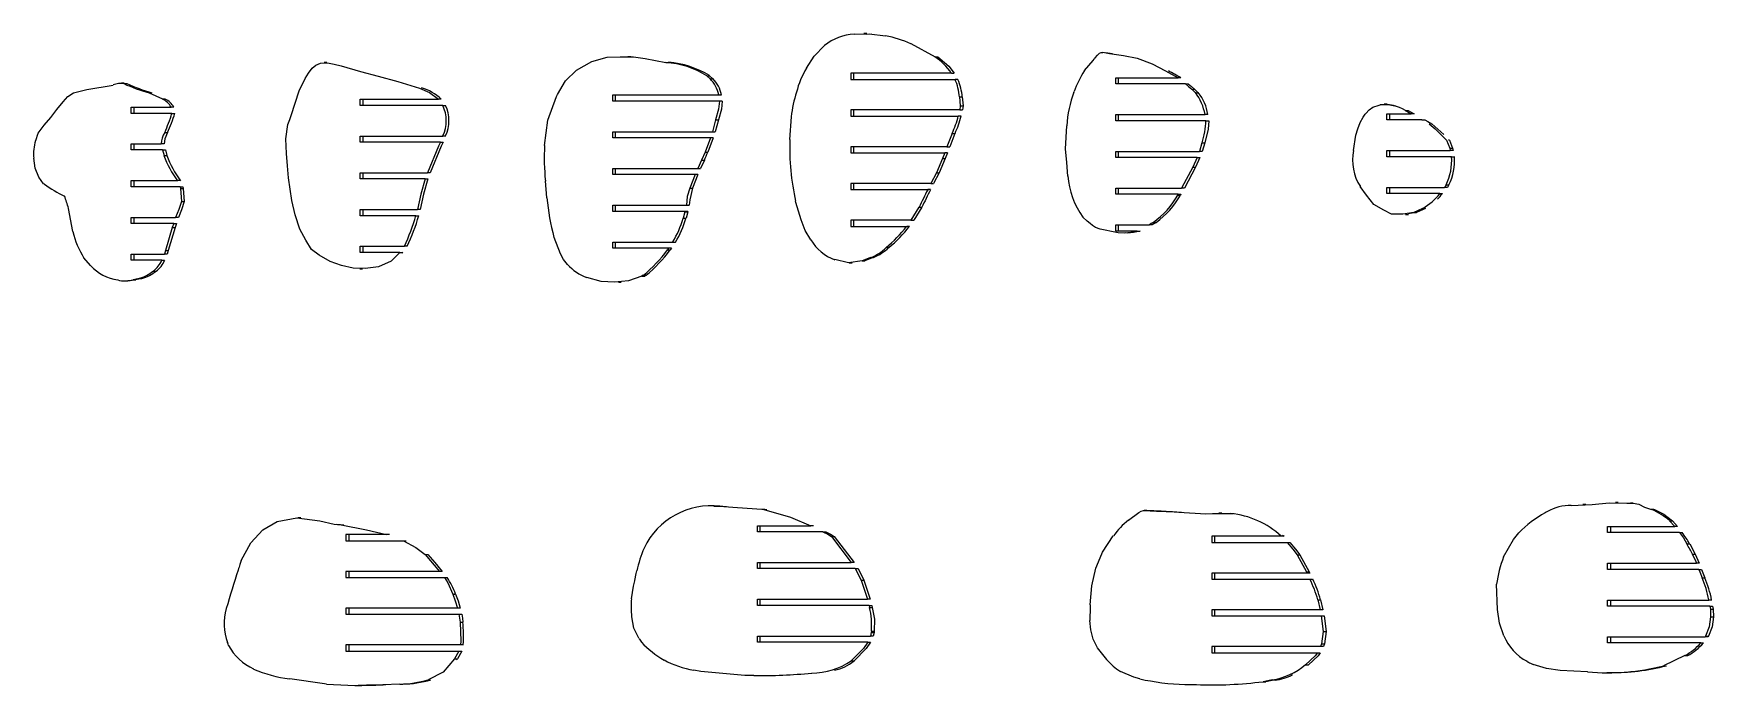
# Model space of a CAD drawing. Extents: x 1980 to 7619, y -7122 to 8570.
# Drawn here: x 4957 to 6053, y -5706 to -5281 of the extents above; entities that cross this region are included whole.
import ezdxf

# ---------------------------------------------------------------- set-up
doc = ezdxf.new("R2010")
doc.units = 0

msp = doc.modelspace()

# ---------------------------------------------------------------- linework, layer by layer
at = {"color": 7, "linetype": 'Continuous'}
for p, q in [((5492.5, -5281.1), (5502.2, -5280.8)), ((5500.7, -5280.6), (5498.8, -5280.6)), ((5500.7, -5280.9), (5504, -5280.8)), ((5502.2, -5280.8), (5512.9, -5282.1)), ((5529.5, -5287.2), (5545.2, -5295.8)), ((5321.1, -5298.8), (5331, -5296.1)), ((5346.5, -5295.8), (5344.7, -5295.8)), ((5348.2, -5295.9), (5355.9, -5296.9)), ((5355.9, -5296.9), (5369.3, -5299.4)), ((5461.3, -5303.1), (5466.2, -5295.3)), ((5466.2, -5295.3), (5473.1, -5288.4)), ((5545.2, -5295.8), (5547, -5295.8)), ((5656.5, -5292.9), (5661.1, -5293.7)), ((5677.1, -5296.6), (5687.1, -5300.4)), ((5148.1, -5299.6), (5146.3, -5299.6)), ((5311, -5304.4), (5321.1, -5298.8)), ((5369.3, -5299.4), (5371.2, -5299.4)), ((5396.1, -5308.1), (5398.3, -5310.1)), ((5396.1, -5308.1), (5398, -5308.1)), ((5398, -5308.1), (5400.1, -5310.1)), ((5555.9, -5306.5), (5490.2, -5306.5)), ((5490.2, -5306.5), (5490.2, -5310.5)), ((5492, -5306.5), (5492, -5310.5)), ((5555.9, -5306.5), (5557.7, -5306.5)), ((5687.1, -5300.4), (5695.8, -5304.9)), ((5695.8, -5304.9), (5703.9, -5309.5)), ((5015.7, -5313), (5013.9, -5313)), ((5015.5, -5313.2), (5017.4, -5313.2)), ((5015.7, -5313), (5017.4, -5313.2)), ((5032, -5319.2), (5040.7, -5323.3)), ((5398.3, -5310.1), (5400.1, -5310.1)), ((5490.2, -5310.5), (5558.3, -5310.5)), ((5560.1, -5310.5), (5558.3, -5310.5)), ((5635.9, -5318.8), (5636, -5318.5)), ((5663.2, -5309.5), (5703.9, -5309.5)), ((5663.2, -5313.5), (5663.2, -5309.5)), ((5708.7, -5313.5), (5663.2, -5313.5)), ((5665, -5313.5), (5665, -5309.5)), ((5705.7, -5309.5), (5703.9, -5309.5)), ((5708.7, -5313.5), (5710.5, -5313.5)), ((5712.8, -5316.9), (5715.2, -5319.2)), ((5712.8, -5316.9), (5714.6, -5316.9)), ((5714.6, -5316.9), (5717.1, -5319.2)), ((5715.2, -5319.2), (5717.1, -5319.2)), ((5020.3, -5332.7), (5020.3, -5328.6)), ((5020.3, -5328.6), (5046.3, -5328.6)), ((5022.2, -5332.7), (5022.2, -5328.6)), ((5040.7, -5323.3), (5042.5, -5323.3)), ((5048.2, -5328.6), (5046.3, -5328.6)), ((5169.9, -5323.5), (5221, -5323.5)), ((5169.9, -5327.5), (5169.9, -5323.5)), ((5223.8, -5327.5), (5169.9, -5327.5)), ((5171.8, -5327.5), (5171.8, -5323.5)), ((5222.8, -5323.5), (5221, -5323.5)), ((5223.8, -5327.5), (5225.6, -5327.5)), ((5292.3, -5337.2), (5298, -5321.6)), ((5298, -5321.6), (5298.6, -5320.4)), ((5334.8, -5320.7), (5404, -5320.7)), ((5334.8, -5324.7), (5334.8, -5320.7)), ((5404.4, -5324.7), (5334.8, -5324.7)), ((5336.6, -5324.7), (5336.6, -5320.7)), ((5404, -5320.7), (5405.8, -5320.7)), ((5406.2, -5324.7), (5404.4, -5324.7)), ((5561.3, -5330.5), (5490.2, -5330.5)), ((5490.2, -5330.5), (5490.2, -5334.5)), ((5492, -5330.5), (5492, -5334.5)), ((5561.1, -5322), (5561.7, -5327.8)), ((5561.1, -5322), (5563, -5322)), ((5561.7, -5327.8), (5561.3, -5330.5)), ((5561.3, -5330.5), (5563.1, -5330.5)), ((5561.7, -5327.8), (5563.6, -5327.8)), ((5563, -5322), (5563.6, -5327.8)), ((5563.6, -5327.8), (5563.1, -5330.5)), ((5833.9, -5327.7), (5835.8, -5327.2)), ((5840.5, -5326.8), (5838.6, -5326.8)), ((5852.3, -5330.8), (5853.9, -5331.6)), ((5852.3, -5330.8), (5854.2, -5330.8)), ((5854.2, -5330.8), (5855.7, -5331.6)), ((5046.9, -5332.7), (5020.3, -5332.7)), ((5046.9, -5332.7), (5048.7, -5332.7)), ((5290.2, -5353.6), (5292.3, -5337.2)), ((5401.9, -5336.9), (5399.8, -5344.7)), ((5403.7, -5336.9), (5401.6, -5344.7)), ((5401.9, -5336.9), (5403.7, -5336.9)), ((5450.3, -5349.8), (5451.4, -5334.9)), ((5490.2, -5334.5), (5560.4, -5334.5)), ((5562.2, -5334.5), (5560.4, -5334.5)), ((5630.5, -5355.8), (5631.2, -5340.8)), ((5663.2, -5337.5), (5663.2, -5333.5)), ((5663.2, -5333.5), (5721.5, -5333.5)), ((5722.1, -5337.5), (5663.2, -5337.5)), ((5665, -5337.5), (5665, -5333.5)), ((5723.3, -5333.5), (5721.5, -5333.5)), ((5722.1, -5337.5), (5723.9, -5337.5)), ((5840.2, -5333), (5856.2, -5333)), ((5840.2, -5337), (5840.2, -5333)), ((5863.2, -5337), (5840.2, -5337)), ((5842.1, -5337), (5842.1, -5333)), ((5853.9, -5331.6), (5856.2, -5333)), ((5855.7, -5331.6), (5858, -5333)), ((5858, -5333), (5856.2, -5333)), ((5863.2, -5337), (5865, -5337)), ((5869.6, -5339.5), (5877.4, -5346.5)), ((4957.9, -5350.5), (4959.6, -5345.6)), ((5020.3, -5352.6), (5039.9, -5352.6)), ((5020.3, -5356.6), (5020.3, -5352.6)), ((5022.2, -5356.6), (5022.2, -5352.6)), ((5041.7, -5352.6), (5039.9, -5352.6)), ((5042.1, -5345.3), (5043.9, -5345.3)), ((5169.9, -5351.5), (5169.9, -5347.5)), ((5169.9, -5347.5), (5223.8, -5347.5)), ((5222.2, -5351.5), (5169.9, -5351.5)), ((5171.8, -5351.5), (5171.8, -5347.5)), ((5222.2, -5351.5), (5224, -5351.5)), ((5225.7, -5347.5), (5223.8, -5347.5)), ((5334.8, -5344.7), (5399.8, -5344.7)), ((5334.8, -5348.7), (5334.8, -5344.7)), ((5398.5, -5348.7), (5334.8, -5348.7)), ((5336.6, -5348.7), (5336.6, -5344.7)), ((5398.5, -5348.7), (5395, -5358)), ((5400.4, -5348.7), (5396.8, -5358)), ((5400.4, -5348.7), (5398.5, -5348.7)), ((5399.8, -5344.7), (5401.6, -5344.7)), ((5556.4, -5345.8), (5553, -5354.5)), ((5558.2, -5345.8), (5554.8, -5354.5)), ((5556.4, -5345.8), (5558.2, -5345.8)), ((5719.5, -5352), (5717.8, -5357.5)), ((5719.5, -5352), (5721.4, -5352)), ((5721.4, -5352), (5719.6, -5357.5)), ((5818.4, -5357), (5820, -5346.9)), ((5040.8, -5356.6), (5020.3, -5356.6)), ((5040.8, -5356.6), (5041.7, -5360.1)), ((5040.8, -5356.6), (5042.6, -5356.6)), ((5041.7, -5360.1), (5043.5, -5360.1)), ((5042.6, -5356.6), (5043.5, -5360.1)), ((5392.8, -5363.3), (5390.3, -5368.7)), ((5394.6, -5363.3), (5392.1, -5368.7)), ((5395, -5358), (5392.8, -5363.3)), ((5392.8, -5363.3), (5394.6, -5363.3)), ((5395, -5358), (5396.8, -5358)), ((5553, -5354.5), (5490.2, -5354.5)), ((5490.2, -5354.5), (5490.2, -5358.5)), ((5490.2, -5358.5), (5551.5, -5358.5)), ((5492, -5354.5), (5492, -5358.5)), ((5550.1, -5362.1), (5546.1, -5371.5)), ((5551.9, -5362.1), (5547.9, -5371.5)), ((5551.5, -5358.5), (5550.1, -5362.1)), ((5550.1, -5362.1), (5551.9, -5362.1)), ((5553.3, -5358.5), (5551.5, -5358.5)), ((5553.3, -5358.5), (5551.9, -5362.1)), ((5553, -5354.5), (5554.8, -5354.5)), ((5663.2, -5357.5), (5717.8, -5357.5)), ((5663.2, -5361.5), (5663.2, -5357.5)), ((5716.3, -5361.5), (5663.2, -5361.5)), ((5665, -5361.5), (5665, -5357.5)), ((5716.3, -5361.5), (5713.6, -5367.8)), ((5718.1, -5361.5), (5715.4, -5367.8)), ((5716.3, -5361.5), (5718.1, -5361.5)), ((5719.6, -5357.5), (5717.8, -5357.5)), ((5840.2, -5361), (5840.2, -5357)), ((5840.2, -5357), (5881.7, -5357)), ((5882.5, -5361), (5840.2, -5361)), ((5842.1, -5361), (5842.1, -5357)), ((5881.3, -5355.4), (5881.7, -5357)), ((5881.3, -5355.4), (5883.1, -5355.4)), ((5883.5, -5357), (5881.7, -5357)), ((5882.5, -5361), (5884.3, -5361)), ((5883.1, -5355.4), (5883.5, -5357)), ((4963, -5378.6), (4960, -5374.3)), ((5169.9, -5371.5), (5213.7, -5371.5)), ((5169.9, -5375.5), (5169.9, -5371.5)), ((5171.8, -5375.5), (5171.8, -5371.5)), ((5215.6, -5371.5), (5213.7, -5371.5)), ((5334.8, -5368.7), (5390.3, -5368.7)), ((5334.8, -5372.7), (5334.8, -5368.7)), ((5388.6, -5372.7), (5334.8, -5372.7)), ((5336.6, -5372.7), (5336.6, -5368.7)), ((5388.6, -5372.7), (5385.1, -5381.5)), ((5390.4, -5372.7), (5386.9, -5381.5)), ((5390.4, -5372.7), (5388.6, -5372.7)), ((5390.3, -5368.7), (5392.1, -5368.7)), ((5546.1, -5371.5), (5542.5, -5378.5)), ((5547.9, -5371.5), (5544.3, -5378.5)), ((5546.1, -5371.5), (5547.9, -5371.5)), ((5713.6, -5367.8), (5706.2, -5381.5)), ((5715.4, -5367.8), (5708.1, -5381.5)), ((5713.6, -5367.8), (5715.4, -5367.8)), ((4963.6, -5379), (4963, -5378.6)), ((5020.3, -5376.6), (5050.7, -5376.6)), ((5020.3, -5380.6), (5020.3, -5376.6)), ((5052.2, -5380.6), (5020.3, -5380.6)), ((5022.2, -5380.6), (5022.2, -5376.6)), ((5052.5, -5376.6), (5050.7, -5376.6)), ((5052.2, -5380.6), (5052.4, -5381.8)), ((5052.2, -5380.6), (5054, -5380.6)), ((5052.4, -5381.8), (5053.1, -5390.3)), ((5052.4, -5381.8), (5054.3, -5381.8)), ((5054, -5380.6), (5054.3, -5381.8)), ((5054.3, -5381.8), (5054.9, -5390.3)), ((5212.2, -5375.5), (5169.9, -5375.5)), ((5212.2, -5375.5), (5214, -5375.5)), ((5291.8, -5387.9), (5290.8, -5376.8)), ((5385.1, -5381.5), (5386.9, -5381.5)), ((5542.5, -5378.5), (5490.2, -5378.5)), ((5490.2, -5378.5), (5490.2, -5382.5)), ((5490.2, -5382.5), (5540.4, -5382.5)), ((5492, -5378.5), (5492, -5382.5)), ((5542.2, -5382.5), (5540.4, -5382.5)), ((5542.5, -5378.5), (5544.3, -5378.5)), ((5663.2, -5381.5), (5706.2, -5381.5)), ((5663.2, -5385.5), (5663.2, -5381.5)), ((5704, -5385.5), (5663.2, -5385.5)), ((5665, -5385.5), (5665, -5381.5)), ((5704, -5385.5), (5703.7, -5386)), ((5703.7, -5386), (5705.5, -5386)), ((5704, -5385.5), (5705.8, -5385.5)), ((5705.8, -5385.5), (5705.5, -5386)), ((5708.1, -5381.5), (5706.2, -5381.5)), ((5827, -5386.2), (5822.9, -5380.5)), ((5840.2, -5381), (5878, -5381)), ((5840.2, -5385), (5840.2, -5381)), ((5874.8, -5385), (5840.2, -5385)), ((5842.1, -5385), (5842.1, -5381)), ((5874.8, -5385), (5876.6, -5385)), ((5878.9, -5379.3), (5878, -5381)), ((5879.8, -5381), (5878, -5381)), ((5878.9, -5379.3), (5880.8, -5379.3)), ((5880.8, -5379.3), (5879.8, -5381)), ((4982.2, -5409.8), (4979.3, -5394.7)), ((5053.1, -5390.3), (5054.9, -5390.3)), ((5169.9, -5395.5), (5207.2, -5395.5)), ((5169.9, -5399.5), (5169.9, -5395.5)), ((5171.8, -5399.5), (5171.8, -5395.5)), ((5209, -5395.5), (5207.2, -5395.5)), ((5334.8, -5392.7), (5382.8, -5392.7)), ((5334.8, -5396.7), (5334.8, -5392.7)), ((5381.9, -5396.7), (5334.8, -5396.7)), ((5336.6, -5396.7), (5336.6, -5392.7)), ((5381.8, -5396.9), (5380.8, -5401.2)), ((5381.9, -5396.7), (5381.8, -5396.9)), ((5381.8, -5396.9), (5383.7, -5396.9)), ((5383.7, -5396.7), (5381.9, -5396.7)), ((5383.7, -5396.9), (5382.6, -5401.2)), ((5382.8, -5392.7), (5384.6, -5392.7)), ((5383.7, -5396.7), (5383.7, -5396.9)), ((5454.3, -5390.9), (5454.1, -5390.1)), ((5457.7, -5402.3), (5454.3, -5390.9)), ((5534.7, -5394), (5529.4, -5402.5)), ((5536.6, -5394), (5531.3, -5402.5)), ((5534.7, -5394), (5536.6, -5394)), ((5843.2, -5398.4), (5838.2, -5395.9)), ((5863.6, -5394.7), (5857.9, -5397.4)), ((5865.5, -5394.7), (5859.7, -5397.4)), ((5020.3, -5400.6), (5049.3, -5400.6)), ((5020.3, -5404.6), (5020.3, -5400.6)), ((5048.1, -5404.6), (5020.3, -5404.6)), ((5022.2, -5404.6), (5022.2, -5400.6)), ((5047.1, -5407.3), (5042.7, -5422.2)), ((5048.9, -5407.3), (5044.5, -5422.2)), ((5048.1, -5404.6), (5047.1, -5407.3)), ((5047.1, -5407.3), (5048.9, -5407.3)), ((5048.1, -5404.6), (5049.9, -5404.6)), ((5049.9, -5404.6), (5048.9, -5407.3)), ((5051.2, -5400.6), (5049.3, -5400.6)), ((5206.2, -5399.5), (5169.9, -5399.5)), ((5206.2, -5399.5), (5208.1, -5399.5)), ((5380.8, -5401.2), (5382.6, -5401.2)), ((5529.4, -5402.5), (5490.2, -5402.5)), ((5490.2, -5402.5), (5490.2, -5406.5)), ((5490.2, -5406.5), (5526.7, -5406.5)), ((5492, -5402.5), (5492, -5406.5)), ((5528.5, -5406.5), (5526.7, -5406.5)), ((5529.4, -5402.5), (5531.3, -5402.5)), ((5644.5, -5403.1), (5641.7, -5400.4)), ((5663.2, -5405.5), (5685.3, -5405.5)), ((5663.2, -5409.5), (5663.2, -5405.5)), ((5665, -5409.5), (5665, -5405.5)), ((5687.1, -5405.5), (5685.3, -5405.5)), ((5689.5, -5403.9), (5687.1, -5405.5)), ((5687.7, -5403.9), (5689.5, -5403.9)), ((5852.5, -5398.7), (5854.3, -5398.7)), ((5859.7, -5397.4), (5854.2, -5398.3)), ((5857.9, -5397.4), (5859.7, -5397.4)), ((5300.7, -5424.3), (5296.4, -5413.7)), ((5334.8, -5416.7), (5374, -5416.7)), ((5334.8, -5420.7), (5334.8, -5416.7)), ((5336.6, -5420.7), (5336.6, -5416.7)), ((5374, -5416.7), (5375.8, -5416.7)), ((5677.3, -5409.5), (5663.2, -5409.5)), ((5671, -5411), (5669.6, -5410.8)), ((5677.3, -5409.5), (5679.1, -5409.5)), ((4993.8, -5432.1), (4989.4, -5427.1)), ((5020.3, -5424.6), (5042, -5424.6)), ((5020.3, -5428.6), (5020.3, -5424.6)), ((5040.3, -5428.6), (5020.3, -5428.6)), ((5022.2, -5428.6), (5022.2, -5424.6)), ((5040.3, -5428.6), (5042.1, -5428.6)), ((5042.7, -5422.2), (5042, -5424.6)), ((5043.8, -5424.6), (5042, -5424.6)), ((5042.7, -5422.2), (5044.5, -5422.2)), ((5044.5, -5422.2), (5043.8, -5424.6)), ((5169.9, -5419.5), (5198.7, -5419.5)), ((5169.9, -5423.5), (5169.9, -5419.5)), ((5195.7, -5423.5), (5169.9, -5423.5)), ((5171.8, -5423.5), (5171.8, -5419.5)), ((5195.7, -5423.5), (5197.6, -5423.5)), ((5197.6, -5423.5), (5197, -5424)), ((5200.5, -5419.5), (5198.7, -5419.5)), ((5371.2, -5420.7), (5334.8, -5420.7)), ((5371.2, -5420.7), (5370.5, -5421.8)), ((5370.5, -5421.8), (5372.3, -5421.8)), ((5373, -5420.7), (5371.2, -5420.7)), ((5373, -5420.7), (5372.3, -5421.8)), ((5503.1, -5426.9), (5497.6, -5429)), ((5497.6, -5429), (5499.4, -5429)), ((5504.9, -5426.9), (5499.4, -5429)), ((5503.1, -5426.9), (5504.9, -5426.9)), ((5513.2, -5420.3), (5515, -5420.3)), ((5025.4, -5440.5), (5021.5, -5441.3)), ((5027.2, -5440.5), (5023.3, -5441.3)), ((5025.4, -5440.5), (5027.2, -5440.5)), ((5034.7, -5435.7), (5036.5, -5435.7)), ((5169.6, -5434.2), (5171.4, -5434.2)), ((5327.1, -5442.4), (5317.9, -5439.8)), ((5354.7, -5438.4), (5353.8, -5439)), ((5353.8, -5439), (5355.6, -5439)), ((5354.7, -5438.4), (5356.6, -5438.4)), ((5356.6, -5438.4), (5355.6, -5439)), ((5489.2, -5430.2), (5491.1, -5430.2)), ((5016.3, -5442.1), (5018.1, -5442.1)), ((5021.5, -5441.3), (5023.3, -5441.3)), ((5335.9, -5442.8), (5327.1, -5442.4)), ((5338.4, -5442.8), (5340.2, -5442.8)), ((5400.7, -5588.8), (5398.9, -5588.8)), ((5400.7, -5589.2), (5406.6, -5589.1)), ((5404.8, -5589.1), (5407.3, -5589.3)), ((5404.8, -5589.1), (5406.6, -5589.1)), ((5406.6, -5589.1), (5409.1, -5589.3)), ((5407.3, -5589.3), (5416.2, -5590.1)), ((5416.2, -5590.1), (5432.1, -5591.1)), ((5432.1, -5591.1), (5433.5, -5591.2)), ((5432.1, -5591.1), (5434, -5591.1)), ((5433.5, -5591.2), (5435.3, -5591.2)), ((5434, -5591.1), (5435.3, -5591.2)), ((5671.5, -5598.2), (5678.2, -5593.3)), ((5683.6, -5592), (5681.8, -5592)), ((5698.3, -5592.6), (5704.3, -5593.1)), ((5698.3, -5592.6), (5700.2, -5592.6)), ((5699.4, -5592.6), (5700.2, -5592.6)), ((5700.2, -5592.6), (5706.2, -5593.1)), ((5704.3, -5593.1), (5722, -5594.1)), ((5722, -5594.1), (5726.3, -5593.9)), ((5726.3, -5593.9), (5738.3, -5593.9)), ((5732.4, -5593.8), (5730.6, -5593.8)), ((5738.3, -5593.9), (5740.1, -5593.9)), ((5960.7, -5588.7), (5974.4, -5588)), ((5970.1, -5588.1), (5968.3, -5588.1)), ((5974.4, -5588), (5985.5, -5587)), ((5985.5, -5587), (5996.9, -5587.1)), ((5991.4, -5586.7), (5989.6, -5586.7)), ((5991.4, -5587), (5998.8, -5587.1)), ((5996.9, -5587.1), (5998.8, -5587.1)), ((6001.2, -5587.1), (5999.4, -5587.1)), ((6012.4, -5591.1), (6013.3, -5591.4)), ((6012.4, -5591.1), (6014.3, -5591.1)), ((6013.3, -5591.4), (6015.1, -5591.4)), ((6014.3, -5591.1), (6015.1, -5591.4)), ((5131, -5596.7), (5129.2, -5596.7)), ((5143.4, -5598.7), (5152.8, -5600.9)), ((5157.4, -5601.4), (5159.2, -5601.4)), ((5429.2, -5601.9), (5464, -5601.9)), ((5429.2, -5605.9), (5429.2, -5601.9)), ((5431, -5605.9), (5431, -5601.9)), ((5465.8, -5601.9), (5464, -5601.9)), ((5984.4, -5602.4), (6028.2, -5602.4)), ((5984.4, -5606.4), (5984.4, -5602.4)), ((5986.3, -5602.4), (5986.3, -5606.4)), ((6024.8, -5598.6), (6028.2, -5602.4)), ((6024.8, -5598.6), (6026.7, -5598.6)), ((6026.7, -5598.6), (6030, -5602.4)), ((6030, -5602.4), (6028.2, -5602.4)), ((5187.1, -5607.7), (5160.5, -5607.7)), ((5160.5, -5607.7), (5160.5, -5611.7)), ((5160.5, -5611.7), (5198, -5611.7)), ((5162.3, -5607.7), (5162.3, -5611.7)), ((5188.9, -5607.7), (5187.1, -5607.7)), ((5198, -5611.7), (5199.8, -5611.7)), ((5472, -5605.9), (5429.2, -5605.9)), ((5472, -5605.9), (5473.8, -5605.9)), ((5477.6, -5608.9), (5490.4, -5625.9)), ((5477.6, -5608.9), (5479.4, -5608.9)), ((5479.4, -5608.9), (5492.3, -5625.9)), ((5654.6, -5619.1), (5661.6, -5608.5)), ((5771.2, -5608.8), (5726, -5608.8)), ((5726, -5608.8), (5726, -5612.8)), ((5726, -5612.8), (5775.2, -5612.8)), ((5727.8, -5608.8), (5727.8, -5612.8)), ((5773.1, -5608.8), (5771.2, -5608.8)), ((5772.1, -5608.1), (5773.1, -5608.8)), ((5775.2, -5612.8), (5777, -5612.8)), ((5916.5, -5622.1), (5922.9, -5610.8)), ((5922.9, -5610.8), (5926.4, -5606.5)), ((6031.4, -5606.4), (5984.4, -5606.4)), ((6031.4, -5606.4), (6033.2, -5606.4)), ((6036.1, -5613.8), (6038, -5613.8)), ((6038, -5613.8), (6041.6, -5620.5)), ((5212.2, -5620.6), (5221.6, -5631.7)), ((5212.2, -5620.6), (5214, -5620.6)), ((5429.2, -5625.9), (5490.4, -5625.9)), ((5429.2, -5629.9), (5429.2, -5625.9)), ((5431, -5629.9), (5431, -5625.9)), ((5492.3, -5625.9), (5490.4, -5625.9)), ((5650.3, -5629.6), (5653, -5622.8)), ((5653, -5622.8), (5654.6, -5619.1)), ((5781.7, -5621), (5787.7, -5632.1)), ((5781.7, -5621), (5783.5, -5621)), ((5783.5, -5621), (5789.5, -5632.1)), ((5984.4, -5626.4), (6042.4, -5626.4)), ((5984.4, -5630.4), (5984.4, -5626.4)), ((5986.3, -5626.4), (5986.3, -5630.4)), ((6039.7, -5620.5), (6041.6, -5620.5)), ((6041.6, -5620.5), (6044.3, -5626.4)), ((6044.3, -5626.4), (6042.4, -5626.4)), ((5221.6, -5631.7), (5160.5, -5631.7)), ((5160.5, -5631.7), (5160.5, -5635.7)), ((5160.5, -5635.7), (5224.8, -5635.7)), ((5162.3, -5631.7), (5162.3, -5635.7)), ((5223.4, -5631.7), (5221.6, -5631.7)), ((5224.8, -5635.7), (5226.6, -5635.7)), ((5348.4, -5641.3), (5349.1, -5637.8)), ((5349.1, -5637.7), (5350.1, -5633)), ((5349.1, -5637.8), (5349.1, -5637.7)), ((5350.1, -5633), (5350.5, -5631.3)), ((5493.1, -5629.9), (5429.2, -5629.9)), ((5493.1, -5629.9), (5496.9, -5637.5)), ((5493.1, -5629.9), (5494.9, -5629.9)), ((5494.9, -5629.9), (5498.7, -5637.5)), ((5496.9, -5637.5), (5501, -5649.9)), ((5496.9, -5637.5), (5498.7, -5637.5)), ((5498.7, -5637.5), (5502.8, -5649.9)), ((5647.6, -5641.1), (5650.3, -5629.6)), ((5788.1, -5632.8), (5726, -5632.8)), ((5726, -5632.8), (5726, -5636.8)), ((5726, -5636.8), (5790, -5636.8)), ((5727.8, -5632.8), (5727.8, -5636.8)), ((5787.7, -5632.1), (5788.1, -5632.8)), ((5787.7, -5632.1), (5789.5, -5632.1)), ((5789.9, -5632.8), (5788.1, -5632.8)), ((5789.5, -5632.1), (5789.9, -5632.8)), ((5790, -5636.8), (5791.8, -5636.8)), ((6044, -5630.4), (5984.4, -5630.4)), ((6044, -5630.4), (6045.8, -5630.4)), ((6045.8, -5630.4), (6048, -5635.9)), ((6046.1, -5635.9), (6048, -5635.9)), ((5230.3, -5646.5), (5232.1, -5646.5)), ((5347, -5649.6), (5348.4, -5641.3)), ((5646.6, -5653.6), (5647.6, -5641.1)), ((5912.6, -5656.5), (5911.9, -5640.1)), ((5233.3, -5655.7), (5160.5, -5655.7)), ((5160.5, -5655.7), (5160.5, -5659.7)), ((5160.5, -5659.7), (5234.3, -5659.7)), ((5162.3, -5655.7), (5162.3, -5659.7)), ((5235.1, -5655.7), (5233.3, -5655.7)), ((5234.3, -5659.7), (5236.1, -5659.7)), ((5429.2, -5649.9), (5501, -5649.9)), ((5429.2, -5653.9), (5429.2, -5649.9)), ((5502.1, -5653.9), (5429.2, -5653.9)), ((5431, -5653.9), (5431, -5649.9)), ((5502.8, -5649.9), (5501, -5649.9)), ((5502.1, -5653.9), (5502.4, -5655.2)), ((5502.1, -5653.9), (5503.9, -5653.9)), ((5502.4, -5655.2), (5504.2, -5655.2)), ((5503.9, -5653.9), (5504.2, -5655.2)), ((5796.7, -5656.8), (5726, -5656.8)), ((5726, -5656.8), (5726, -5660.8)), ((5727.8, -5656.8), (5727.8, -5660.8)), ((5795.2, -5650.2), (5796.7, -5656.8)), ((5795.2, -5650.2), (5797, -5650.2)), ((5798.5, -5656.8), (5796.7, -5656.8)), ((5797, -5650.2), (5798.5, -5656.8)), ((5984.4, -5650.4), (6050.5, -5650.4)), ((5984.4, -5654.4), (5984.4, -5650.4)), ((6051.2, -5654.4), (5984.4, -5654.4)), ((5986.3, -5650.4), (5986.3, -5654.4)), ((6052.4, -5650.4), (6050.5, -5650.4)), ((6051.2, -5654.4), (6051.5, -5656.4)), ((6051.2, -5654.4), (6053, -5654.4)), ((6051.5, -5656.4), (6051.7, -5661.4)), ((6051.5, -5656.4), (6053.3, -5656.4)), ((6053, -5654.4), (6053.3, -5656.4)), ((6053.3, -5656.4), (6053.5, -5661.4)), ((5235.1, -5664.8), (5236.9, -5664.8)), ((5503.7, -5670.7), (5503.5, -5671.5)), ((5503.7, -5670.7), (5505.5, -5670.7)), ((5505.5, -5670.7), (5505.4, -5671.5)), ((5726, -5660.8), (5797.4, -5660.8)), ((5797.4, -5660.8), (5798.7, -5671)), ((5797.4, -5660.8), (5799.3, -5660.8)), ((5798.7, -5671), (5797.6, -5679.1)), ((5798.7, -5671), (5800.6, -5671)), ((5799.3, -5660.8), (5800.6, -5671)), ((5800.6, -5671), (5799.5, -5679.1)), ((6051.7, -5661.4), (6053.5, -5661.4)), ((5235.4, -5679.7), (5160.5, -5679.7)), ((5160.5, -5679.7), (5160.5, -5683.7)), ((5162.3, -5679.7), (5162.3, -5683.7)), ((5237.2, -5679.7), (5235.4, -5679.7)), ((5429.2, -5673.9), (5503, -5673.9)), ((5429.2, -5677.9), (5429.2, -5673.9)), ((5501.3, -5677.9), (5429.2, -5677.9)), ((5431, -5677.9), (5431, -5673.9)), ((5501.3, -5677.9), (5503.1, -5677.9)), ((5503.5, -5671.5), (5503, -5673.9)), ((5504.8, -5673.9), (5503, -5673.9)), ((5503.5, -5671.5), (5505.4, -5671.5)), ((5505.4, -5671.5), (5504.8, -5673.9)), ((5651.2, -5681.5), (5648.5, -5675.9)), ((5657.3, -5689.2), (5651.2, -5681.5)), ((5797, -5680.8), (5726, -5680.8)), ((5726, -5680.8), (5726, -5684.8)), ((5727.8, -5680.8), (5727.8, -5684.8)), ((5797.6, -5679.1), (5797, -5680.8)), ((5798.8, -5680.8), (5797, -5680.8)), ((5797.6, -5679.1), (5799.5, -5679.1)), ((5799.5, -5679.1), (5798.8, -5680.8)), ((5984.4, -5674.4), (6048.2, -5674.4)), ((5984.4, -5678.4), (5984.4, -5674.4)), ((6045.2, -5678.4), (5984.4, -5678.4)), ((5986.3, -5674.4), (5986.3, -5678.4)), ((6045.2, -5678.4), (6047, -5678.4)), ((6048.4, -5674), (6048.2, -5674.4)), ((6050, -5674.4), (6048.2, -5674.4)), ((6048.4, -5674), (6050.2, -5674)), ((6050.2, -5674), (6050, -5674.4)), ((5160.5, -5683.7), (5234.3, -5683.7)), ((5234.3, -5683.7), (5231.4, -5688.7)), ((5231.4, -5688.7), (5233.3, -5688.7)), ((5233.3, -5688.7), (5232.6, -5689.5)), ((5236.1, -5683.7), (5233.3, -5688.7)), ((5234.3, -5683.7), (5236.1, -5683.7)), ((5490.4, -5690), (5492.3, -5690)), ((5726, -5684.8), (5795, -5684.8)), ((5787.2, -5692.6), (5789, -5692.6)), ((5795, -5684.8), (5796.8, -5684.8)), ((6034.9, -5686.7), (6021, -5693.3)), ((6034.9, -5686.7), (6036.7, -5686.7)), ((5146.6, -5705.2), (5123.8, -5701.9)), ((5392.3, -5697.1), (5387.6, -5696.2)), ((5421, -5699.6), (5392.3, -5697.1)), ((5426.9, -5699.7), (5421, -5699.6)), ((5431.3, -5699.7), (5433.1, -5699.7)), ((5675, -5700.8), (5666.3, -5697)), ((5678.9, -5701.9), (5675, -5700.8)), ((5765.4, -5702.6), (5759.4, -5703.7)), ((5759.4, -5703.7), (5761.3, -5703.7)), ((5767.3, -5702.6), (5761.3, -5703.7)), ((5765.4, -5702.6), (5767.3, -5702.6)), ((5971.5, -5697.3), (5971.4, -5697.3)), ((5984, -5697.7), (5985.8, -5697.7)), ((5147.9, -5705.4), (5146.6, -5705.2)), ((5166.6, -5706.1), (5168.4, -5706.1)), ((5195.7, -5705.3), (5184.7, -5705.7)), ((5195.7, -5705.3), (5197.6, -5705.3)), ((5724.7, -5705.7), (5726.5, -5705.7))]:
    msp.add_line(p, q, dxfattribs=at)
at = {"color": 7, "linetype": 'Continuous', "flags": 128}
for points in [[(5331, -5296.1), (5339.6, -5295.9), (5348.2, -5295.9)], [(5547, -5295.8), (5554.3, -5301.9), (5557.7, -5306.5)], [(5642.8, -5304.8), (5648.4, -5298.2), (5649.1, -5297.3), (5649.4, -5296.9), (5649.6, -5296.7), (5649.7, -5296.6), (5649.7, -5296.6), (5649.8, -5296.5), (5649.8, -5296.5), (5649.8, -5296.5), (5649.8, -5296.5), (5649.8, -5296.5), (5649.8, -5296.5), (5649.8, -5296.5), (5649.8, -5296.5), (5649.8, -5296.5), (5649.8, -5296.5), (5651.2, -5294.8), (5652.7, -5293.3), (5653.6, -5293), (5654.7, -5292.9)], [(5659.2, -5293.7), (5668.2, -5295), (5677.1, -5296.6)], [(5124.8, -5334.2), (5127.3, -5326.1), (5130, -5318), (5133.9, -5309.9), (5136.1, -5306.4), (5138.5, -5303.1), (5140.9, -5301.2), (5143.8, -5299.9), (5148.5, -5299.8), (5152.9, -5300.6), (5157.3, -5301.7), (5170, -5305.3), (5181.6, -5308.5), (5194.3, -5311.9), (5208.6, -5316.2), (5215, -5319.1), (5221, -5323.5)], [(5298.6, -5320.4), (5303.9, -5311.5), (5311, -5304.4)], [(4975.8, -5325.1), (4978.9, -5321.7), (4982.7, -5319.3), (4991.2, -5317.2), (5008.5, -5314.2)], [(5708.7, -5313.5), (5710.8, -5315.2), (5712.8, -5316.9)], [(5710.5, -5313.5), (5712.6, -5315.2), (5714.6, -5316.9)], [(4959.6, -5345.6), (4963.5, -5340.3), (4967.7, -5335.3), (4971.8, -5330.2), (4975.8, -5325.1)], [(5404.4, -5324.7), (5403.9, -5330), (5401.9, -5336.9)], [(5406.2, -5324.7), (5405.7, -5330), (5403.7, -5336.9)], [(5820, -5346.9), (5821.2, -5342.7), (5822.8, -5338.7), (5824.7, -5335.1), (5825.6, -5333.8), (5826.1, -5333.2), (5826.3, -5333), (5826.5, -5332.8), (5826.5, -5332.7), (5826.6, -5332.7), (5826.6, -5332.7), (5826.6, -5332.7), (5826.6, -5332.7), (5826.6, -5332.7), (5826.6, -5332.7), (5826.6, -5332.7), (5826.6, -5332.7), (5826.6, -5332.7), (5826.6, -5332.7), (5826.6, -5332.7), (5828.8, -5330.5), (5831.2, -5328.7), (5832.5, -5328.2), (5833.9, -5327.7)], [(5195.7, -5423.5), (5190.1, -5429.2), (5181.8, -5432.8), (5173, -5434), (5165.3, -5433.7), (5157.7, -5432), (5150.2, -5429.4), (5143.1, -5425.2), (5138.1, -5421.5), (5134.3, -5415.4), (5130.3, -5408.4), (5127.3, -5399), (5125.1, -5389.5), (5124.1, -5382.1), (5123.1, -5374.7), (5122.4, -5367), (5121.8, -5358.9), (5121.3, -5349.4), (5122.6, -5340)], [(5122.6, -5340), (5123.8, -5336.8), (5124.8, -5334.2)], [(5723.9, -5337.5), (5723.5, -5343.1), (5721.4, -5352)], [(5865, -5337), (5867, -5338.1), (5869.6, -5339.5)], [(5867.8, -5339.5), (5871.8, -5342.9), (5872.4, -5343.5), (5875.6, -5346.5), (5879.2, -5350.3), (5881.3, -5355.4)], [(5043.9, -5345.3), (5042.3, -5349.4), (5041.7, -5352.6)], [(5222.2, -5351.5), (5221, -5354.1), (5213.7, -5371.5)], [(5224, -5351.5), (5222.8, -5354.1), (5215.6, -5371.5)], [(5880.5, -5349.7), (5881.1, -5350.3), (5883.1, -5355.4)], [(4960, -5374.3), (4957.6, -5368.5), (4956.8, -5362)], [(5631.9, -5373.6), (5631.3, -5364.7), (5630.5, -5355.8)], [(5212.2, -5375.5), (5209.4, -5385.4), (5207.2, -5395.5)], [(5214, -5375.5), (5211.2, -5385.4), (5209, -5395.5)], [(5385.1, -5381.5), (5383.4, -5387), (5382.8, -5392.7)], [(5386.9, -5381.5), (5385.1, -5389.1), (5384.6, -5392.7)], [(5053.1, -5390.3), (5051.4, -5395.5), (5049.3, -5400.6)], [(5054.9, -5390.3), (5053.2, -5395.6), (5051.2, -5400.6)], [(5838.2, -5395.9), (5831.8, -5392.3), (5827, -5386.2)], [(5464, -5415.3), (5460.4, -5409.1), (5457.7, -5402.3)], [(5669.1, -5411), (5664.9, -5410.7), (5660.5, -5409.8), (5656.2, -5409), (5653, -5408.4), (5649.9, -5407.2), (5648.1, -5405.9), (5646.4, -5404.6), (5644.5, -5403.1)], [(5687.7, -5403.9), (5686.4, -5404.7), (5685.3, -5405.5)], [(5857.9, -5397.4), (5850.6, -5398.6), (5843.2, -5398.4)], [(5677.3, -5409.5), (5673, -5410.4), (5669.1, -5411)], [(5679.1, -5409.5), (5674.8, -5410.4), (5671, -5411)], [(5305.2, -5431.3), (5302.5, -5428.2), (5300.7, -5424.3)], [(5497.6, -5429), (5488.6, -5430.2), (5479.7, -5428.2)], [(5353.8, -5439), (5345, -5442), (5335.9, -5442.8)], [(5023.3, -5441.3), (5019.7, -5442), (5018.1, -5442)], [(5433.5, -5591.2), (5450.8, -5596.4), (5464, -5601.9)], [(5678.2, -5593.3), (5679.8, -5592.4), (5681.4, -5592)], [(5996.9, -5587.1), (6001, -5587.1), (6004.9, -5587.9), (6008.6, -5589.7), (6012.4, -5591.1)], [(6015.1, -5591.4), (6021.2, -5594.3), (6026.7, -5598.6)], [(5092, -5624.6), (5098.4, -5613), (5106.2, -5604.5), (5115.5, -5599.1), (5128.4, -5596.7), (5143.4, -5598.7)], [(5152.8, -5600.9), (5155.1, -5601.2), (5157.4, -5601.4)], [(5154.6, -5600.9), (5156.9, -5601.2), (5159.2, -5601.4)], [(5157.4, -5601.4), (5174, -5604.5), (5187.1, -5607.7)], [(5198, -5611.7), (5206.2, -5616.1), (5212.2, -5620.6)], [(5472, -5605.9), (5475.1, -5607.5), (5477.6, -5608.9)], [(5473.8, -5605.9), (5477, -5607.5), (5479.4, -5608.9)], [(5775.2, -5612.8), (5778.9, -5617.2), (5781.7, -5621)], [(5777, -5612.8), (5780.7, -5617.2), (5783.5, -5621)], [(6031.4, -5606.4), (6033.9, -5609.9), (6036.1, -5613.8)], [(5214, -5620.6), (5218.6, -5625.9), (5223.4, -5631.7)], [(6039.7, -5620.5), (6041.5, -5624.2), (6042.4, -5626.4)], [(5224.8, -5635.7), (5227, -5639.1), (5230.3, -5646.5)], [(6044, -5630.4), (6044.6, -5632), (6046.1, -5635.9)], [(5230.3, -5646.5), (5231.9, -5651), (5233.3, -5655.7)], [(5232.1, -5646.5), (5233.8, -5651), (5235.1, -5655.7)], [(5234.3, -5659.7), (5234.7, -5662.2), (5235.1, -5664.8)], [(5236.1, -5659.7), (5236.6, -5662.2), (5236.9, -5664.8)], [(5504.2, -5655.2), (5505.6, -5662.9), (5505.5, -5670.7)], [(5916.7, -5673.7), (5913.8, -5665.4), (5912.6, -5656.5)], [(5235.1, -5664.8), (5235.5, -5677.3), (5235.4, -5679.7)], [(5351.8, -5675.3), (5348.6, -5668.7), (5347.1, -5661.3)], [(5648.5, -5675.9), (5647, -5669.9), (5646.3, -5663.7)], [(6051.7, -5661.4), (6050.7, -5667.9), (6048.4, -5674)], [(6053.5, -5661.4), (6052.6, -5667.9), (6050.2, -5674)], [(5083.9, -5680.1), (5083.5, -5679.2), (5083.1, -5678.2)], [(5501.3, -5677.9), (5498.4, -5682), (5490.4, -5690)], [(5503.1, -5677.9), (5500.3, -5682), (5492.3, -5690)], [(5231.4, -5688.7), (5223.9, -5697.4), (5214.2, -5702.5)], [(5795, -5684.8), (5793.4, -5686.8), (5787.2, -5692.6)], [(5796.8, -5684.8), (5795.3, -5686.8), (5789, -5692.6)], [(5971.3, -5697.3), (5962.4, -5696.9), (5953.4, -5696.3), (5944.5, -5695.1), (5935.9, -5692.4)], [(5186.5, -5705.7), (5173.9, -5706), (5168.4, -5706.1)]]:
    msp.add_lwpolyline(points, dxfattribs=at)
at = {"color": 7, "linetype": 'Continuous'}
for centre, radius, start, end in [((5494.3, -5315), 34, 93.0863, 128.5644), ((5496.1, -5365.1), 84.7, 66.7994, 78.5485), ((5525.6, -5326.2), 36.1, 33.0968, 57.2687), ((5645, -5360.2), 67.9, 77.9268, 81.8233), ((5364.8, -5359.1), 59.8, 58.4177, 85.6564), ((5366.6, -5359), 59.8, 58.4089, 85.6652), ((5508.8, -5332), 55.6, 148.7085, 166.3943), ((5695.8, -5339.6), 63.4, 146.7012, 160.5102), ((5153.7, -6269.9), 1107.7, 60.1115, 60.5943), ((5013.7, -5326), 12.9, 81.7234, 113.6438), ((5060.3, -5215.8), 107.3, 245.3143, 254.6738), ((5067.7, -5200.6), 123.4, 245.927, 254.0611), ((5200.8, -5346.7), 32, 46.6316, 73.4213), ((5384.2, -5324.4), 20.1, 10.7717, 45.5942), ((5386, -5324.4), 20.1, 10.771, 45.5948), ((5535.3, -5344.2), 84.5, 162.5568, 173.6846), ((5515.7, -5327.1), 45.8, 6.404, 21.2928), ((5518.1, -5327), 45.2, 6.3117, 21.3921), ((5700.6, -5344), 69.4, 158.7278, 177.3181), ((5687.6, -5339.7), 34.5, 10.3975, 36.5551), ((5694.9, -5337.3), 28.7, 7.6903, 39.2623), ((5035.5, -5334.5), 12.3, 28.2183, 64.9921), ((5036.3, -5335.6), 13.7, 30.2528, 62.9569), ((5202.1, -5337.5), 23.9, 335.3897, 24.768), ((5203.9, -5337.5), 23.9, 335.3897, 24.768), ((5838.6, -5354.5), 27.4, 59.8701, 95.7248), ((5835.4, -5371), 44.4, 76.0861, 83.4509), ((4932, -5296.7), 120.4, 336.1762, 342.6196), ((4960, -5306.5), 92.5, 335.2036, 343.5923), ((5501.8, -5320.1), 60.3, 334.8161, 346.191), ((5503.7, -5320.1), 60.3, 334.8147, 346.1934), ((5675.8, -5336.8), 46.3, 340.9129, 359.1669), ((4981.3, -5358.6), 24.8, 160.7834, 187.8965), ((5056, -5353.5), 16.1, 149.3935, 176.9058), ((5616.2, -5354.6), 165.9, 178.3433, 192.3578), ((5105.9, -5335.8), 68.8, 200.7738, 216.4988), ((5107.8, -5335.8), 68.8, 200.774, 216.4983), ((5432, -5362.1), 142, 176.5964, 185.9674), ((5246.6, -5298), 161.7, 336.202, 338.2296), ((5849.4, -5363.2), 31.6, 168.7129, 213.1403), ((5848.9, -5363.9), 33.7, 332.811, 5.0334), ((5850.8, -5363.9), 33.7, 332.8117, 5.0328), ((5684.2, -5369.7), 52.4, 184.2349, 215.9022), ((5009.6, -5314.9), 78.9, 234.345, 245.4155), ((6177.3, -5703.6), 713.2, 153.246, 154.2749), ((6146.6, -5687.6), 677, 153.2185, 154.3024), ((5654.5, -5358.1), 56.6, 305.9681, 330.4694), ((5656.3, -5358.1), 56.6, 305.9672, 330.4707), ((5847, -5364.4), 34.6, 298.8525, 323.5279), ((5539.1, -5092.1), 446.9, 318.4051, 319.042), ((4573.6, -5516.1), 423.5, 16.665, 17.8006), ((5456.6, -5372), 165.6, 185.4909, 194.5786), ((5083.1, -5364.6), 127.9, 334.6131, 344.1937), ((5085, -5364.6), 127.9, 334.6131, 344.1937), ((5309.5, -5379.2), 74.6, 329.8531, 342.837), ((5311.2, -5379.2), 74.7, 329.8649, 342.8295), ((5466.1, -5361), 75.7, 308.4668, 323.1028), ((5467.9, -5361), 75.7, 308.4661, 323.1036), ((5041.5, -5395.3), 61.1, 193.7657, 211.4424), ((5490.4, -5399.2), 30.9, 211.5488, 249.9036), ((5025.6, -5422.7), 15.8, 304.9609, 337.8834), ((5028.4, -5423.4), 14.7, 303.688, 339.1571), ((5296.4, -5367.4), 91.9, 309.4059, 323.696), ((5298.2, -5367.4), 91.9, 309.4059, 323.696), ((5492.3, -5399), 29.9, 291.1752, 314.3988), ((5494.2, -5399), 29.8, 291.1498, 314.4242), ((5015.5, -5412.4), 29.3, 222.2421, 262.1408), ((5018.2, -5415.4), 26.1, 285.8542, 309.0977), ((5020.1, -5415.4), 26.1, 285.8508, 309.1011), ((5327.2, -5412), 29.3, 221.3413, 251.5217), ((5016.2, -5425.1), 17, 253.8883, 287.8694), ((5399.3, -5637.8), 49, 83.6378, 154.2142), ((5707.8, -5136.4), 456.3, 266.6795, 268.8056), ((5647.9, -6383.7), 792.5, 86.5135, 87.441), ((5732.6, -5650.3), 56.7, 47.106, 84.239), ((5980.3, -5660.2), 76.1, 118.8174, 135.119), ((5962.7, -5623.6), 35.6, 119.6273, 122.3891), ((5959.8, -5617.8), 29.1, 88.2882, 120.3175), ((5993.2, -5636), 49, 49.7834, 65.8035), ((5702.1, -5637.6), 49.8, 127.8281, 144.3041), ((5992.3, -5637.9), 51.6, 27.8695, 37.6246), ((5754.3, -5767.9), 321.3, 27.3086, 28.6727), ((5246.9, -5677.6), 163.6, 162.0741, 163.3803), ((5771.6, -5833.4), 710.9, 162.9202, 163.1476), ((5438.1, -5650.7), 89.7, 157.6244, 167.5117), ((5991, -5650.8), 79.8, 158.996, 172.3002), ((5629.8, -5810.5), 568.8, 161.5839, 164.2332), ((5186.5, -5662.6), 48.3, 19.4118, 33.8707), ((5716.4, -5672.9), 82, 16.0393, 26.1429), ((5718.2, -5672.9), 82, 16.0384, 26.142), ((5979, -5664), 72.8, 10.8002, 22.787), ((5980.9, -5664), 72.7, 10.7936, 22.7937), ((5116.7, -5665.9), 35.7, 163.8858, 200.0984), ((5401, -5655.2), 54.3, 173.9919, 186.3664), ((5455, -5666.9), 48.8, 355.5589, 13.7885), ((6452.3, -5684.6), 806.3, 177.7955, 178.5159), ((5132.7, -5673.9), 104.6, 356.8522, 4.9795), ((5114.7, -5663.5), 35, 208.2351, 245.5289), ((5389.6, -5650.9), 45.1, 212.9195, 216.7088), ((5400.3, -5634.2), 64, 223.0097, 239.9311), ((5947.9, -5660.7), 33.8, 202.5585, 241.5094), ((6017.8, -5654.9), 36.1, 298.3172, 319.3943), ((6019.6, -5654.9), 36.1, 298.3159, 319.3957), ((5398.4, -5633.5), 63.6, 241.6748, 260.2605), ((5464.4, -5652), 46.1, 270.3264, 304.4484), ((5473.2, -5666.6), 30.3, 282.0633, 309.1939), ((5685.7, -5665.8), 36.8, 219.428, 238.1119), ((5758.4, -5658.6), 44.5, 279.0872, 310.2544), ((5942.9, -5674.2), 19.6, 235.3868, 242.9564), ((5951.4, -5647.3), 47.7, 248.6256, 251.0903), ((5134.4, -5617.3), 85.3, 246.3701, 262.8184), ((5194.2, -5633.5), 71.8, 271.2007, 286.1228), ((5196.1, -5633.5), 71.8, 271.2051, 286.1184), ((5432.6, -5386.9), 312.8, 268.951, 275.8761), ((5696.7, -5629.6), 74.4, 256.1571, 261.6868), ((5712.7, -5553.9), 151.7, 259.8544, 271.2162), ((5726.1, -5439.6), 266.2, 267.8096, 277.1967), ((5765.3, -5676.8), 25.9, 274.258, 300.746), ((5971.8, -5683.5), 13.8, 268.0125, 268.3048), ((5984.2, -5547.9), 150, 265.1287, 284.2088), ((5988.7, -5563.5), 134.2, 268.7581, 284.7324), ((5169.2, -5399), 307.1, 266.0218, 272.8965)]:
    msp.add_arc(centre, radius, start, end, dxfattribs=at)

doc.saveas('drawing.dxf')
